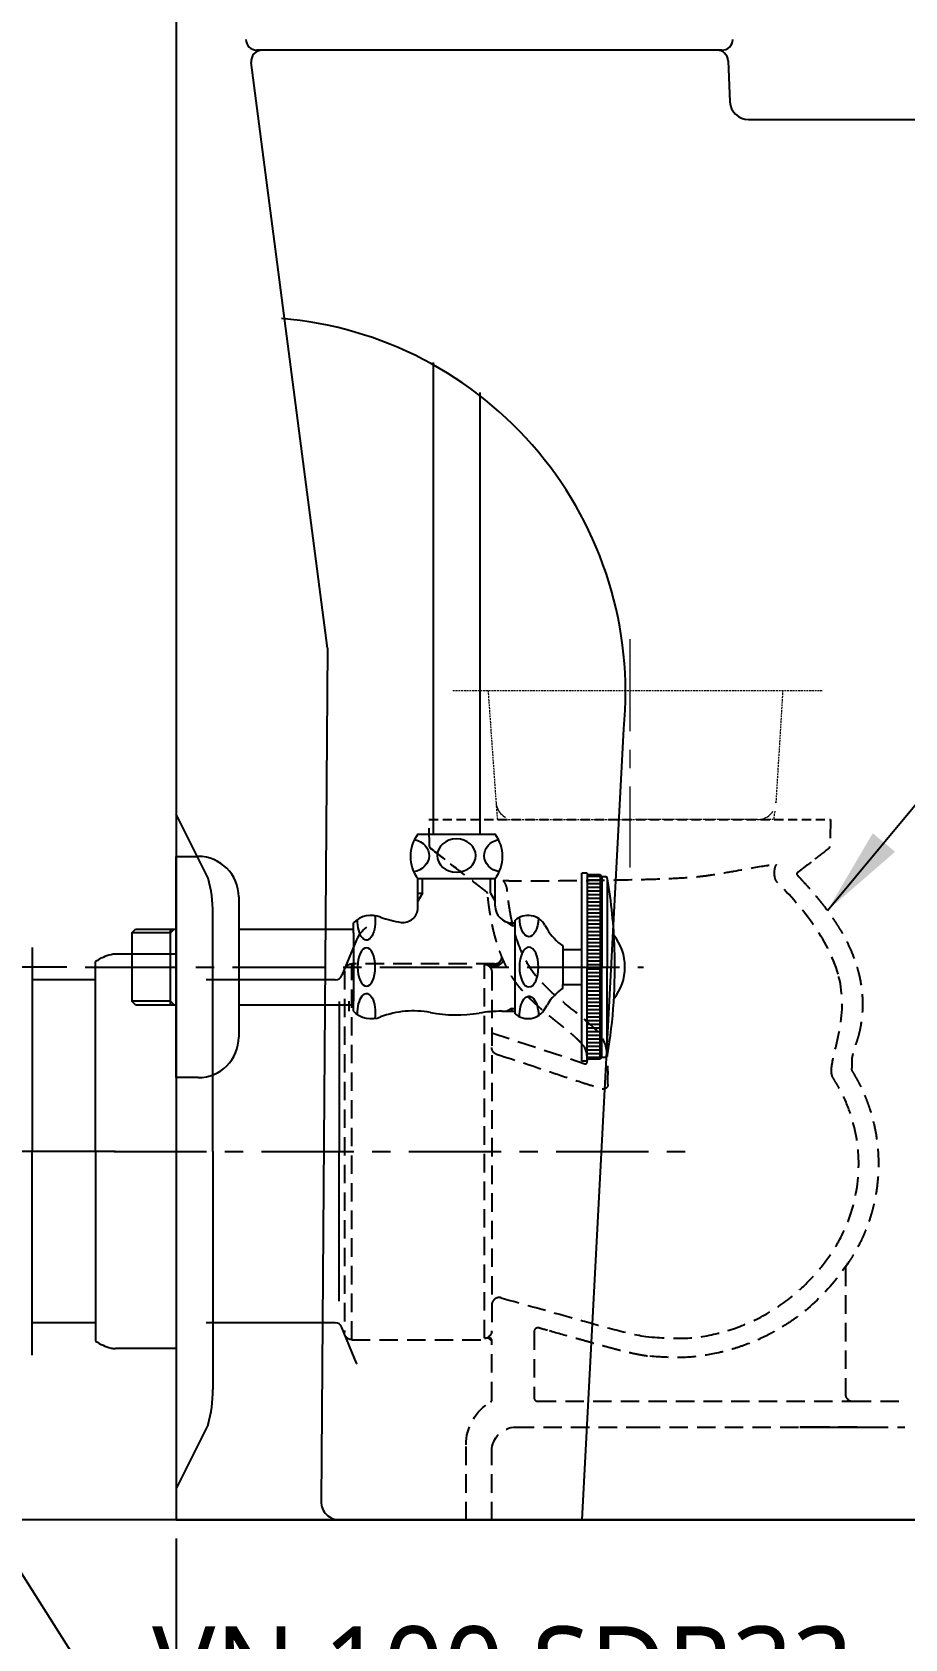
# Model space of a CAD drawing. Extents: x 3056 to 5854, y -58 to 2238.
# Drawn here: x 3340.3 to 3577.2, y 161.8 to 597.6 of the extents above; entities that cross this region are included whole.
import ezdxf

# ---------------------------------------------------------------- set-up
doc = ezdxf.new("R2010")
doc.units = 0
doc.header["$LTSCALE"] = 20
doc.header["$MEASUREMENT"] = 0
for name, pattern in [('CENTER', [2, 1.25, -0.25, 0.25, -0.25]), ('HIDDEN', [0.375, 0.25, -0.125]), ('HIDDEN2', [0.1875, 0.125, -0.0625])]:
    doc.linetypes.add(name, pattern=pattern)
doc.layers.get('0').update_dxf_attribs({"linetype": 'CONTINUOUS'})
doc.layers.get('DEFPOINTS').update_dxf_attribs({"linetype": 'CONTINUOUS'})
for name, color, linetype in [('1', 1, 'CONTINUOUS'), ('2', 2, 'CONTINUOUS'), ('3', 3, 'CONTINUOUS'), ('4', 4, 'CONTINUOUS'), ('6', 6, 'CONTINUOUS'), ('전열', 7, 'CONTINUOUS')]:
    doc.layers.add(name, color=color, linetype=linetype)
doc.styles.add('ROMANS', font='NanumGothic.ttf', dxfattribs={"height": 10.144927})
doc.styles.get("Standard").update_dxf_attribs({"font": 'NanumGothic.ttf'})
doc.dimstyles.get("Standard").update_dxf_attribs({"dimtxt": 2.7, "dimasz": 2, "dimexe": 2, "dimexo": 1, "dimgap": 1.5, "dimtad": 1, "dimlfac": 10, "dimzin": 0, "dimdsep": 46, "dimtxsty": 'Standard', "dimcen": 0, "dimclrt": 2, "dimadec": 0, "dimazin": 0, "dimtfac": 1, "dimtofl": 0, "dimtmove": 0, "dimatfit": 3, "dimfxl": 0, "dimtolj": 1, "dimtzin": 0, "dimarcsym": 0})

# ---------------------------------------------------------------- blocks, each defined once
blk = doc.blocks.new('*D20')
at = {"layer": '1', "color": 3, "lineweight": -2}
for p, q in [((3404.37, 913.76), (3080.08, 913.76)), ((3090.08, 893.76), (3090.08, 580.16)), ((3090.08, 214.02), (3090.08, 527.62)), ((3428.76, 194.02), (3080.08, 194.02))]:
    blk.add_line(p, q, dxfattribs=at)
at = {"layer": '1', "color": 3}
for points in [[(3086.75, 893.76), (3093.42, 893.76), (3090.08, 913.76)], [(3086.75, 214.02), (3093.42, 214.02), (3090.08, 194.02)]]:
    blk.add_solid(points, dxfattribs=at)
at = {"layer": 'DEFPOINTS', "color": 0}
for p in [(3409.37, 913.76), (3090.08, 194.02), (3433.76, 194.02)]:
    blk.add_point(p, dxfattribs=at)
at = {"layer": '1', "color": 2, "insert": (3090.08, 553.89), "char_height": 30, "attachment_point": 5}
blk.add_mtext('\\A1;720', dxfattribs=at)
blk = doc.blocks.new('*D18')
at = {"layer": '1', "color": 3, "lineweight": -2}
for p, q in [((3362.86, 294.02), (3213.14, 294.02)), ((3223.14, 274.02), (3223.14, 270.25)), ((3223.14, 214.02), (3223.14, 217.8)), ((3372.52, 194.02), (3213.14, 194.02))]:
    blk.add_line(p, q, dxfattribs=at)
at = {"layer": '1', "color": 3}
for points in [[(3219.81, 274.02), (3226.47, 274.02), (3223.14, 294.02)], [(3219.81, 214.02), (3226.47, 214.02), (3223.14, 194.02)]]:
    blk.add_solid(points, dxfattribs=at)
at = {"layer": 'DEFPOINTS', "color": 0}
for p in [(3223.14, 294.02), (3367.86, 294.02), (3377.52, 194.02)]:
    blk.add_point(p, dxfattribs=at)
at = {"layer": '1', "color": 2, "insert": (3223.14, 244.02), "char_height": 30, "attachment_point": 5}
blk.add_mtext('\\A1;100', dxfattribs=at)
blk = doc.blocks.new('*D24')
at = {"layer": '1', "color": 3, "lineweight": -2}
for p, q in [((3349.71, 344.02), (3136.4, 344.02)), ((3146.4, 324.02), (3146.4, 302.02)), ((3146.4, 214.02), (3146.4, 249.45)), ((3374.37, 194.02), (3136.4, 194.02))]:
    blk.add_line(p, q, dxfattribs=at)
at = {"layer": '1', "color": 3}
for points in [[(3143.07, 324.02), (3149.73, 324.02), (3146.4, 344.02)], [(3143.07, 214.02), (3149.73, 214.02), (3146.4, 194.02)]]:
    blk.add_solid(points, dxfattribs=at)
at = {"layer": 'DEFPOINTS', "color": 0}
for p in [(3146.4, 344.02), (3354.71, 344.02), (3379.37, 194.02)]:
    blk.add_point(p, dxfattribs=at)
at = {"layer": '1', "color": 2, "insert": (3146.4, 275.74), "char_height": 30, "attachment_point": 5}
blk.add_mtext('\\A1;150', dxfattribs=at)
blk = doc.blocks.new('*D25')
at = {"layer": '1', "color": 3, "lineweight": -2}
for p, q in [((4088.85, 563.97), (4088.85, -58.4)), ((3379.37, 189.02), (3379.37, -58.4)), ((4068.85, -48.4), (3399.37, -48.4))]:
    blk.add_line(p, q, dxfattribs=at)
at = {"layer": '1', "color": 3}
for points in [[(3399.37, -45.07), (3399.37, -51.74), (3379.37, -48.4)], [(4068.85, -45.07), (4068.85, -51.74), (4088.85, -48.4)]]:
    blk.add_solid(points, dxfattribs=at)
at = {"layer": 'DEFPOINTS', "color": 0}
for p in [(4088.85, 568.97), (3379.37, 194.02), (3379.37, -48.4)]:
    blk.add_point(p, dxfattribs=at)
at = {"layer": '1', "color": 2, "insert": (3734.11, -22.18), "char_height": 30, "attachment_point": 5}
blk.add_mtext('\\A1;710', dxfattribs=at)
blk = doc.blocks.new('*D23')
at = {"layer": '1', "color": 3, "lineweight": -2}
for p, q in [((3672.52, 214.02), (3672.52, 8.6)), ((3379.37, 189.02), (3379.37, 8.6)), ((3399.37, 18.6), (3652.52, 18.6))]:
    blk.add_line(p, q, dxfattribs=at)
at = {"layer": '1', "color": 3}
for points in [[(3399.37, 21.94), (3399.37, 15.27), (3379.37, 18.6)], [(3652.52, 21.94), (3652.52, 15.27), (3672.52, 18.6)]]:
    blk.add_solid(points, dxfattribs=at)
at = {"layer": 'DEFPOINTS', "color": 0}
for p in [(3672.52, 219.02), (3379.37, 194.02), (3672.52, 18.6)]:
    blk.add_point(p, dxfattribs=at)
at = {"layer": '1', "color": 2, "insert": (3525.94, 44.93), "char_height": 30, "attachment_point": 5}
blk.add_mtext('\\A1;295', dxfattribs=at)

msp = doc.modelspace()

# ---------------------------------------------------------------- linework, layer by layer
for p, q in [((3420.48524, 430.51042), (3399.7944, 589.37701)), ((3527.49851, 592.7551), (3401.28985, 592.7551)), ((3529.21119, 589.89546), (3529.73401, 578.73316)), ((3534.72853, 573.9671), (4083.85124, 573.9671)), ((3420.48524, 430.51042), (3418.76273, 199.06031)), ((3489.61804, 194.0231), (3500.91239, 408.6158)), ((3932.95011, 194.0231), (3423.76259, 194.0231))]:
    msp.add_line(p, q)
at = {"color": 6}
for p, q in [((3388.05379, 368.12158), (3379.36524, 385.5231)), ((3389.36524, 294.0231), (3389.36524, 358.63044)), ((3357.51828, 294.0231), (3357.51828, 345.5231)), ((3379.36524, 347.5231), (3362.91497, 347.5231)), ((3357.51828, 294.0231), (3357.51828, 242.5231)), ((3389.36524, 294.0231), (3389.36524, 229.41576)), ((3379.36524, 240.5231), (3362.91497, 240.5231)), ((3388.05379, 219.92461), (3379.36524, 202.5231))]:
    msp.add_line(p, q, dxfattribs=at)
at = {"color": 2, "linetype": 'HIDDEN2'}
msp.add_line((3448.01289, 384.0231), (3557.02367, 384.0231), dxfattribs=at)
at = {"color": 2, "linetype": 'HIDDEN'}
for p, q in [((3448.16742, 376.69829), (3448.01289, 384.0231)), ((3557.02367, 384.0231), (3556.86948, 376.71415)), ((3427.07344, 242.92857), (3427.07344, 344.88445)), ((3465.82344, 344.88445), (3427.07344, 344.88445)), ((3463.07344, 243.3209), (3463.07344, 344.70363)), ((3463.07344, 344.70363), (3465.82344, 344.70363)), ((3465.82344, 344.70363), (3465.82344, 344.20561)), ((3467.82344, 346.71513), (3467.82344, 346.79649)), ((3467.82344, 346.71513), (3467.85691, 346.71513)), ((3425.07344, 342.88354), (3425.07344, 244.92947)), ((3465.82344, 344.20561), (3464.34102, 344.20561)), ((3465.07344, 342.65074), (3465.07344, 245.34697)), ((3465.07344, 326.21262), (3490.33798, 317.79166)), ((3561.07344, 262.47553), (3561.07344, 228.20651)), ((3476.57344, 245.13838), (3476.57344, 227.20651)), ((3427.07344, 242.92857), (3464.57344, 242.92857)), ((3464.57994, 243.3209), (3463.07344, 243.3209)), ((3464.57344, 242.92857), (3464.57344, 243.30808)), ((3465.07344, 226.49871), (3465.07344, 242.81201)), ((3477.57344, 226.20651), (3507.32344, 226.20651)), ((3477.57344, 226.20651), (3563.07344, 226.20651)), ((3563.07344, 226.20651), (3577.21843, 226.20651)), ((3471.57344, 219.20651), (3505.82418, 219.20651)), ((3505.82418, 219.20651), (3567.71843, 219.20651)), ((3548.71843, 219.20651), (3568.71843, 219.20651)), ((3553.21843, 219.20651), (3548.71843, 219.20651)), ((3553.21843, 219.20651), (3548.71843, 219.20651)), ((3553.21843, 219.20651), (3564.21843, 219.20651)), ((3564.21843, 219.20651), (3553.21843, 219.20651)), ((3564.21843, 219.20651), (3553.21843, 219.20651)), ((3553.21843, 219.20651), (3564.21843, 219.20651)), ((3564.21843, 219.20651), (3568.71843, 219.20651)), ((3564.21843, 219.20651), (3568.71843, 219.20651)), ((3567.71843, 219.20651), (3577.21843, 219.20651)), ((3458.07344, 193.90651), (3458.07344, 214.37435)), ((3465.07344, 193.90651), (3465.07344, 212.70651))]:
    msp.add_line(p, q, dxfattribs=at)
at = {"color": 5}
for p, q in [((3428.33204, 351.44496), (3424.40713, 341.77118)), ((3357.51828, 340.5231), (3340.28421, 340.5231)), ((3422.55386, 340.5231), (3387.51828, 340.5231)), ((3423.67103, 334.71503), (3423.67103, 294.0231)), ((3423.67103, 253.33116), (3423.67103, 294.0231)), ((3357.51828, 247.5231), (3340.28421, 247.5231)), ((3387.55386, 247.5231), (3387.51828, 247.5231)), ((3387.72834, 247.5231), (3387.51828, 247.5231)), ((3422.55386, 247.5231), (3387.51828, 247.5231)), ((3428.33204, 236.60124), (3424.40713, 246.27502))]:
    msp.add_line(p, q, dxfattribs=at)
at = {"color": 2}
msp.add_line((3519.36524, 194.0231), (3629.04972, 194.0231), dxfattribs=at)
for centre, radius, start, end in [((3401.28985, 595.7551), 3, 181.4581232, 270), ((3527.49851, 595.7551), 3, 270, 357.3974378), ((3402.77048, 589.7551), 3, 90, 187.240166), ((3526.21447, 589.7551), 3, 2.6816832, 90), ((3534.72853, 578.9671), 5, 182.6816832, 270), ((3399.5246, 418.45123), 101.86374, 354.4591889, 85.256129), ((3423.76259, 199.0231), 5, 179.5735978, 270)]:
    msp.add_arc(centre, radius, start, end)
at = {"color": 6}
for centre, radius, start, end in [((3354.36524, 358.63044), 35, 0, 15.7342266), ((3364.90845, 334.47065), 13.29554, 103.9047062, 123.7684905), ((3362.91497, 342.5231), 5, 90, 103.9047062), ((3364.90845, 253.57555), 13.29554, 236.2315095, 256.0952938), ((3362.91497, 245.5231), 5, 256.0952938, 270), ((3354.36524, 229.41576), 35, 344.2657734, 0)]:
    msp.add_arc(centre, radius, start, end, dxfattribs=at)
at = {"color": 2, "linetype": 'HIDDEN'}
for centre, radius, start, end in [((3548.38305, 369.28411), 0.5, 127.4712547, 223.2608431), ((3463.41879, 363.945), 0.5, 5.5038524, 52.3245949), ((3490.49631, 318.26593), 0.5, 251.5387523, 0.4512919), ((3563.29388, 319.14425), 0.5, 167.2289356, 180.4438894), ((3563.25985, 316.14362), 0.5, 178.4553086, 211.7740005), ((3561.57344, 262.47553), 0.5, 144.9488932, 180), ((3477.57344, 245.13838), 1, 74.2908007, 180), ((3477.57344, 227.20651), 1, 180, 270), ((3563.07344, 228.20651), 2, 180, 270), ((3464.57344, 226.49871), 0.5, 300, 0)]:
    msp.add_arc(centre, radius, start, end, dxfattribs=at)
at = {"color": 5}
for centre, radius, start, end in [((3437.30128, 347.0231), 10, 128.9253724, 153.756569), ((3422.55386, 342.5231), 2, 270, 337.9162811), ((3422.55386, 245.5231), 2, 22.0837189, 90), ((3437.30128, 241.0231), 10, 206.243431, 207.6566125)]:
    msp.add_arc(centre, radius, start, end, dxfattribs=at)
at = {"color": 2, "linetype": 'HIDDEN', "extrusion": (0, 0, -1)}
for centre, radius, end in [((-3471.57344, 214.37435), 13.5, 60), ((-3471.57344, 212.70651), 6.5, 90)]:
    msp.add_arc(centre, radius, 0, end, dxfattribs=at)
at = {"color": 2, "linetype": 'HIDDEN'}
for centre, major_axis, ratio, start_param, end_param in [((3427.07344, 266.75642), (2, 0), 0.999741642, 3.134878903, 3.153966335), ((3464.57344, 242.81201), (0.5, 0), 0.992126134, 0, 1.570796327), ((3464.57994, 242.82496), (0.35355, -0.35355), 0.983944223, 0.793490844, 2.34810181)]:
    msp.add_ellipse(centre, major_axis=major_axis, ratio=ratio, start_param=start_param, end_param=end_param, dxfattribs=at)
for points, knots in [([(3448.16742, 376.69829), (3448.16822, 376.64212), (3448.17878, 376.58535), (3448.21752, 376.48025), (3448.24618, 376.43045), (3448.30445, 376.36003), (3448.33019, 376.33496), (3448.35815, 376.31304)], [0, 0, 0, 0, 0.380921005, 0.380921005, 0.760556718, 0.760556718, 1, 1, 1, 1]), ([(3448.35815, 376.31304), (3450.66102, 374.50726), (3452.96645, 372.70323), (3455.40694, 370.79934), (3455.5386, 370.69665), (3455.67028, 370.59396)], [0.0055736643, 0.0055736643, 0.0055736643, 0.0055736643, 0.946357021, 0.946357021, 1, 1, 1, 1]), ([(3463.72439, 364.34074), (3462.63073, 365.18535), (3461.53856, 366.031), (3458.72094, 368.21709), (3456.99707, 369.55885), (3452.96645, 372.70323), (3450.66102, 374.50726), (3448.35815, 376.31304)], [0, 0, 0, 0, 0.212526261, 0.212526261, 0.548914068, 0.548914068, 1, 1, 1, 1]), ([(3556.67739, 376.32786), (3555.27258, 375.2341), (3553.86559, 374.14184), (3551.00018, 371.92572), (3549.54147, 370.80187), (3548.07887, 369.68094)], [0, 0, 0, 0, 0.491961773, 0.491961773, 1, 1, 1, 1]), ([(3556.67739, 376.32786), (3556.72189, 376.3625), (3556.76095, 376.4054), (3556.82169, 376.50063), (3556.84419, 376.55433), (3556.86472, 376.64373), (3556.86897, 376.679), (3556.86948, 376.71415)], [0, 0, 0, 0, 0.381879157, 0.381879157, 0.764662434, 0.764662434, 1, 1, 1, 1]), ([(3468.16685, 367.49124), (3468.27743, 367.4861), (3468.41241, 367.4813), (3469.06052, 367.46101), (3469.77283, 367.44871), (3472.5687, 367.42177), (3475.31137, 367.41431), (3482.1725, 367.43994), (3486.29379, 367.47309), (3495.23113, 367.57837), (3500.02297, 367.65067), (3507.12722, 367.82395), (3509.48475, 367.89252), (3514.10039, 368.07168), (3516.35512, 368.1782), (3519.63519, 368.42255), (3520.71104, 368.51649), (3522.83397, 368.75489), (3523.88273, 368.90407), (3526.95835, 369.3675), (3528.91285, 369.69543), (3534.38134, 370.68671), (3537.43295, 371.22633), (3540.60954, 371.71), (3541.43371, 371.81789), (3542.16598, 371.89101), (3542.31792, 371.90341), (3542.44005, 371.91019)], [0, 0, 0, 0, 0.022456607, 0.022456607, 0.090677631, 0.090677631, 0.227119678, 0.227119678, 0.363561726, 0.363561726, 0.500003774, 0.500003774, 0.568224797, 0.568224797, 0.636445821, 0.636445821, 0.670556333, 0.670556333, 0.704666845, 0.704666845, 0.772887869, 0.772887869, 0.909329916, 0.909329916, 0.97755094, 0.97755094, 1, 1, 1, 1]), ([(3542.48967, 367.1139), (3542.19643, 367.42634), (3542.05684, 367.84178), (3541.86589, 368.66403), (3541.82518, 369.08671), (3541.81898, 369.92304), (3541.85326, 370.34503), (3542.02789, 371.17233), (3542.15278, 371.59166), (3542.44005, 371.91019)], [0, 0, 0, 0, 0.25, 0.25, 0.5, 0.5, 0.75, 0.75, 1, 1, 1, 1]), ([(3469.20686, 365.31292), (3469.17813, 365.58392), (3469.07897, 365.84457), (3468.88125, 366.34602), (3468.76887, 366.58886), (3468.50877, 367.06173), (3468.36296, 367.30106), (3468.16685, 367.49124)], [0, 0, 0, 0, 0.335593628, 0.335593628, 0.662972101, 0.662972101, 1, 1, 1, 1]), ([(3559.09971, 342.07132), (3557.70288, 346.97365), (3555.27826, 351.41868), (3549.42865, 359.70633), (3546.03557, 363.48521), (3542.48965, 367.11388)], [0, 0, 0, 0, 0.5, 0.5, 1, 1, 1, 1]), ([(3548.01893, 368.94145), (3548.07495, 368.88192), (3548.13102, 368.82227), (3548.474, 368.45686), (3548.7624, 368.14751), (3549.33949, 367.5232), (3549.62826, 367.20819), (3550.49455, 366.25408), (3551.07068, 365.60737), (3551.92999, 364.62054), (3552.21563, 364.28878), (3552.6426, 363.78675), (3552.7847, 363.61867), (3553.0693, 363.2798), (3553.21168, 363.10917), (3553.63889, 362.59353), (3553.92394, 362.2446), (3554.49258, 361.53705), (3554.776, 361.17866), (3555.62237, 360.08889), (3556.18128, 359.34307), (3557.00569, 358.1943), (3557.27812, 357.8064), (3557.81661, 357.02174), (3558.08267, 356.625), (3558.60857, 355.82114), (3558.86894, 355.41318), (3559.38334, 354.58472), (3559.63726, 354.16445), (3560.39004, 352.87951), (3560.87914, 351.9917), (3561.81552, 350.15244), (3562.26315, 349.20043), (3563.1008, 347.22876), (3563.4907, 346.20928), (3563.93022, 344.89357), (3564.01573, 344.62836), (3564.18167, 344.09381), (3564.26209, 343.82448), (3564.49495, 343.01158), (3564.63915, 342.4627), (3565.0357, 340.7956), (3565.25218, 339.65694), (3565.49206, 337.9087), (3565.55787, 337.31914), (3565.62078, 336.57342), (3565.63239, 336.42385), (3565.65362, 336.12386), (3565.66324, 335.97339), (3565.689, 335.5222), (3565.70206, 335.22125), (3565.72891, 334.31818), (3565.73037, 333.71571), (3565.70055, 332.51237), (3565.66929, 331.91162), (3565.52644, 330.11134), (3565.3657, 328.9137), (3565.13804, 327.72364)], [0, 0, 0, 0, 0.006478628, 0.006478628, 0.039596007, 0.039596007, 0.072713386, 0.072713386, 0.138948144, 0.138948144, 0.172065523, 0.172065523, 0.188624213, 0.188624213, 0.205182902, 0.205182902, 0.238300282, 0.238300282, 0.271417661, 0.271417661, 0.337652419, 0.337652419, 0.370769798, 0.370769798, 0.403887177, 0.403887177, 0.437004556, 0.437004556, 0.470121935, 0.470121935, 0.536356693, 0.536356693, 0.602591451, 0.602591451, 0.668826209, 0.668826209, 0.685384899, 0.685384899, 0.701943588, 0.701943588, 0.735060967, 0.735060967, 0.801295726, 0.801295726, 0.834413105, 0.834413105, 0.842692449, 0.842692449, 0.850971794, 0.850971794, 0.867530484, 0.867530484, 0.900647863, 0.900647863, 0.933765242, 0.933765242, 1, 1, 1, 1]), ([(3490.05888, 322.55541), (3489.87697, 322.77537), (3489.68577, 322.9959), (3489.43545, 323.27173), (3489.38482, 323.3269), (3489.28245, 323.43725), (3489.23093, 323.49218), (3489.07282, 323.65898), (3488.96236, 323.77315), (3488.78914, 323.94884), (3488.7299, 324.0084), (3488.61036, 324.12756), (3488.55007, 324.18714), (3488.36773, 324.36587), (3488.24421, 324.48496), (3487.8674, 324.84247), (3487.60375, 325.08502), (3487.05247, 325.57887), (3486.76513, 325.82992), (3486.16805, 326.34102), (3485.86001, 326.59964), (3485.4641, 326.92693), (3485.38438, 326.99258), (3485.22462, 327.12368), (3484.98421, 327.32024), (3484.74151, 327.51658), (3484.49732, 327.7128), (3484.41569, 327.77818), (3484.24976, 327.91067), (3483.99768, 328.11137), (3483.73626, 328.31813), (3483.3797, 328.59961), (3483.19724, 328.74338), (3482.82406, 329.03771), (3482.63322, 329.18838), (3482.24455, 329.49641), (3482.04838, 329.65246), (3481.65262, 329.96893), (3481.45285, 330.12951), (3481.05109, 330.45459), (3480.84924, 330.61897), (3480.44379, 330.95168), (3480.24, 331.12017), (3479.83265, 331.45982), (3479.6289, 331.6311), (3479.22139, 331.97672), (3479.01755, 332.15111), (3478.71127, 332.41565), (3478.60911, 332.5043), (3478.4047, 332.68255), (3478.30254, 332.77208), (3477.99524, 333.04276), (3477.78903, 333.22625), (3477.37432, 333.59969), (3477.16573, 333.78974), (3476.74768, 334.17579), (3476.5381, 334.37187), (3476.11823, 334.77049), (3475.90895, 334.97208), (3475.59655, 335.27754), (3475.49265, 335.3799), (3475.28533, 335.58569), (3475.18114, 335.6899), (3474.97114, 335.9017), (3474.86545, 336.00919), (3474.65281, 336.22746), (3474.54603, 336.33808), (3474.22301, 336.67614), (3473.99845, 336.91568), (3473.65033, 337.29844), (3473.53228, 337.4301), (3473.2938, 337.70064), (3473.05289, 337.97843), (3472.80805, 338.27145), (3472.62333, 338.49719), (3472.56153, 338.5735), (3472.43914, 338.72625), (3472.25679, 338.95623), (3472.07816, 339.18878), (3471.84331, 339.50108), (3471.72743, 339.6585), (3471.38593, 340.13245), (3471.1662, 340.45089), (3470.7421, 341.09189), (3470.53727, 341.41513), (3470.24057, 341.90374), (3470.1432, 342.06765), (3469.95412, 342.3928), (3469.86217, 342.55438), (3469.59366, 343.03582), (3469.42448, 343.35225), (3469.18337, 343.81979), (3469.10511, 343.97444), (3468.95259, 344.28117), (3468.87838, 344.43312), (3468.66091, 344.88586), (3468.5222, 345.1848), (3468.35587, 345.55441), (3468.32295, 345.62813), (3468.25782, 345.77515), (3468.22562, 345.84839), (3468.12957, 346.06852), (3468.06641, 346.21551), (3467.87958, 346.65718), (3467.75845, 346.95273), (3467.52359, 347.54418), (3467.4098, 347.84023), (3467.18942, 348.43232), (3467.08289, 348.72824), (3466.87683, 349.31959), (3466.77749, 349.61453), (3466.58616, 350.20129), (3466.49412, 350.49321), (3466.31656, 351.07472), (3466.23102, 351.36438), (3465.81846, 352.80665), (3465.53645, 353.94171), (3465.22828, 355.33764), (3465.16889, 355.61559), (3465.05387, 356.17143), (3464.99831, 356.44902), (3464.83729, 357.28072), (3464.73751, 357.83367), (3464.59841, 358.66006), (3464.55383, 358.93482), (3464.4678, 359.48512), (3464.40568, 359.8982), (3464.34716, 360.31179), (3464.30895, 360.58762), (3464.29024, 360.72567), (3464.23559, 361.13754), (3464.18375, 361.54598), (3464.13561, 361.9492), (3464.10428, 362.21684), (3464.08901, 362.34993), (3464.04414, 362.7486), (3463.98964, 363.25285), (3463.93938, 363.75528), (3463.91649, 363.99296)], [0, 0, 0, 0, 0.031796137, 0.031796137, 0.039745171, 0.039745171, 0.047694206, 0.047694206, 0.063592274, 0.063592274, 0.071541308, 0.071541308, 0.079490343, 0.079490343, 0.095388411, 0.095388411, 0.127184548, 0.127184548, 0.158980685, 0.158980685, 0.190776822, 0.190776822, 0.198725857, 0.198725857, 0.206674891, 0.222572959, 0.222572959, 0.230521994, 0.230521994, 0.238471028, 0.254369097, 0.254369097, 0.270267165, 0.270267165, 0.286165234, 0.286165234, 0.302063302, 0.302063302, 0.317961371, 0.317961371, 0.333859439, 0.333859439, 0.349757508, 0.349757508, 0.365655576, 0.365655576, 0.381553645, 0.381553645, 0.389502679, 0.389502679, 0.397451713, 0.397451713, 0.413349782, 0.413349782, 0.42924785, 0.42924785, 0.445145919, 0.445145919, 0.461043987, 0.461043987, 0.468993022, 0.468993022, 0.476942056, 0.476942056, 0.48489109, 0.48489109, 0.492840125, 0.492840125, 0.508738193, 0.508738193, 0.516687227, 0.516687227, 0.524636262, 0.532585296, 0.532585296, 0.536559813, 0.536559813, 0.54053433, 0.548483364, 0.548483364, 0.556432399, 0.556432399, 0.572330467, 0.572330467, 0.588228536, 0.588228536, 0.59617757, 0.59617757, 0.604126604, 0.604126604, 0.620024673, 0.620024673, 0.627973707, 0.627973707, 0.635922741, 0.635922741, 0.65182081, 0.65182081, 0.655795327, 0.655795327, 0.659769844, 0.659769844, 0.667718878, 0.667718878, 0.683616947, 0.683616947, 0.699515015, 0.699515015, 0.715413084, 0.715413084, 0.731311153, 0.731311153, 0.747209221, 0.747209221, 0.76310729, 0.76310729, 0.826699564, 0.826699564, 0.842597632, 0.842597632, 0.858495701, 0.858495701, 0.890291838, 0.890291838, 0.906189906, 0.906189906, 0.922087975, 0.930037009, 0.930037009, 0.937986043, 0.937986043, 0.953884112, 0.961833146, 0.961833146, 0.969782181, 0.969782181, 0.985680249, 1, 1, 1, 1]), ([(3470.40986, 357.12203), (3470.1745, 358.25448), (3469.96923, 359.39354), (3469.6675, 361.34626), (3469.55713, 362.15827), (3469.36545, 363.75064), (3469.27706, 364.53045), (3469.20575, 365.31182)], [0, 0, 0, 0, 0.419048147, 0.419048147, 0.71580266, 0.71580266, 1, 1, 1, 1]), ([(3493.81718, 326.50888), (3492.70064, 327.73568), (3491.43143, 328.79061), (3488.9138, 330.92386), (3487.62417, 331.95567), (3483.75602, 335.05029), (3481.21758, 337.18635), (3477.79075, 340.71114), (3476.71693, 341.94459), (3474.85878, 344.65898), (3474.0604, 346.14463), (3472.02046, 350.68538), (3471.09003, 353.86058), (3470.40985, 357.12203)], [0, 0, 0, 0, 0.125, 0.125, 0.25, 0.25, 0.5, 0.5, 0.625, 0.625, 0.75, 0.75, 1, 1, 1, 1]), ([(3425.07344, 342.88354), (3425.07344, 343.08608), (3425.10489, 343.29091), (3425.23287, 343.69784), (3425.33792, 343.90291), (3425.60627, 344.26169), (3425.77325, 344.42036), (3426.14514, 344.66995), (3426.35515, 344.76434), (3426.73503, 344.86279), (3426.9049, 344.88445), (3427.07344, 344.88445)], [0, 0, 0, 0, 0.194192885, 0.194192885, 0.409040854, 0.409040854, 0.623829384, 0.623829384, 0.838525431, 0.838525431, 1, 1, 1, 1]), ([(3464.34102, 344.20561), (3464.23286, 344.29468), (3464.11557, 344.37404), (3463.81257, 344.54112), (3463.61873, 344.61354), (3463.31162, 344.68205), (3463.19635, 344.69764), (3463.07877, 344.70338), (3463.0761, 344.70351), (3463.07344, 344.70363)], [0, 0, 0, 0, 0.286477245, 0.286477245, 0.73204426, 0.73204426, 0.993903995, 0.993903995, 1, 1, 1, 1]), ([(3465.82344, 344.88445), (3466.04721, 344.88445), (3466.27408, 344.92309), (3466.6964, 345.07124), (3466.89768, 345.18279), (3467.2472, 345.46238), (3467.40026, 345.63428), (3467.63766, 346.01389), (3467.72526, 346.22684), (3467.80076, 346.56191), (3467.81661, 346.68138), (3467.82166, 346.80083)], [0, 0, 0, 0, 0.220770354, 0.220770354, 0.441537957, 0.441537957, 0.662349198, 0.662349198, 0.883251564, 0.883251564, 1, 1, 1, 1]), ([(3465.82344, 344.70363), (3465.96822, 344.70363), (3466.11386, 344.71963), (3466.47408, 344.79976), (3466.68755, 344.8872), (3467.06882, 345.12515), (3467.24177, 345.27923), (3467.52321, 345.63144), (3467.63549, 345.83454), (3467.78458, 346.26058), (3467.82344, 346.4894), (3467.82344, 346.71513)], [0, 0, 0, 0, 0.137446893, 0.137446893, 0.352152684, 0.352152684, 0.567775886, 0.567775886, 0.783860852, 0.783860852, 1, 1, 1, 1]), ([(3468.1945, 345.9197), (3468.19032, 345.90716), (3468.18605, 345.89464), (3468.08848, 345.61637), (3467.9481, 345.36298), (3467.59628, 344.92357), (3467.38008, 344.73138), (3466.9035, 344.43456), (3466.63668, 344.32552), (3466.18644, 344.22558), (3466.00441, 344.20561), (3465.82344, 344.20561)], [0, 0, 0, 0, 0.012602801, 0.012602801, 0.284574689, 0.284574689, 0.556140155, 0.556140155, 0.82672427, 0.82672427, 1, 1, 1, 1]), ([(3464.34102, 344.20561), (3464.50611, 344.06968), (3464.65091, 343.90492), (3464.88408, 343.5337), (3464.9724, 343.32042), (3465.05625, 342.95415), (3465.07344, 342.80197), (3465.07344, 342.65074)], [0, 0, 0, 0, 0.363408626, 0.363408626, 0.74498203, 0.74498203, 1, 1, 1, 1]), ([(3557.5169, 314.34078), (3557.1452, 315.48135), (3557.30034, 316.69103), (3557.67959, 319.00926), (3557.95572, 320.15213), (3558.78252, 323.58103), (3559.33945, 325.86588), (3560.44299, 332.82797), (3560.39388, 337.52152), (3559.09991, 342.07138)], [0, 0, 0, 0, 0.125, 0.125, 0.25, 0.25, 0.5, 0.5, 1, 1, 1, 1]), ([(3565.13804, 327.72364), (3565.03331, 327.18043), (3564.91622, 326.64061), (3564.64317, 325.53661), (3564.47746, 324.93714), (3564.28498, 324.32593), (3564.26215, 324.25395), (3564.2506, 324.21779), (3564.21617, 324.11076), (3564.1934, 324.04096), (3564.1258, 323.8362), (3564.08168, 323.70587), (3563.95325, 323.33305), (3563.87293, 323.10874), (3563.72726, 322.70702), (3563.6619, 322.5296), (3563.54873, 322.22066), (3563.50091, 322.08915), (3563.45262, 321.9533), (3563.44353, 321.92756), (3563.42648, 321.87893), (3563.41863, 321.85634), (3563.39545, 321.78914), (3563.38082, 321.74594), (3563.33936, 321.62119), (3563.31496, 321.54452), (3563.25097, 321.33455), (3563.22072, 321.22137), (3563.19528, 321.11476), (3563.1908, 321.09518), (3563.1859, 321.07287), (3563.18502, 321.06886), (3563.18286, 321.0588), (3563.18159, 321.05285), (3563.17724, 321.03221), (3563.17362, 321.01475), (3563.15205, 320.90884), (3563.1242, 320.76463), (3563.06455, 320.45968), (3563.0416, 320.34327), (3563.00821, 320.17948), (3563.00129, 320.1458), (3562.99055, 320.09393), (3562.98687, 320.07628), (3562.97953, 320.04115), (3562.97588, 320.02377), (3562.95775, 319.93782), (3562.94364, 319.87205), (3562.88181, 319.58741), (3562.83979, 319.40278), (3562.80625, 319.25478)], [0, 0, 0, 0, 0.125917427, 0.125917427, 0.251834854, 0.259704693, 0.259704693, 0.267574532, 0.267574532, 0.283314211, 0.283314211, 0.314793567, 0.314793567, 0.377752281, 0.377752281, 0.440710994, 0.440710994, 0.503669708, 0.503669708, 0.519409386, 0.519409386, 0.535149064, 0.535149064, 0.566628421, 0.566628421, 0.629587135, 0.629587135, 0.755504562, 0.755504562, 0.786983918, 0.786983918, 0.794853758, 0.794853758, 0.802723597, 0.802723597, 0.818463275, 0.818463275, 0.881421989, 0.881421989, 0.912901345, 0.912901345, 0.920771184, 0.920771184, 0.924706104, 0.924706104, 0.928641024, 0.928641024, 0.944380702, 0.944380702, 1, 1, 1, 1]), ([(3496.60185, 312.24761), (3496.61609, 314.73749), (3496.67844, 317.22835), (3496.38902, 320.95676), (3496.21527, 322.19248), (3495.34075, 324.53547), (3494.63485, 325.56578), (3493.81805, 326.50966)], [0, 0, 0, 0, 0.5, 0.5, 0.75, 0.75, 1, 1, 1, 1]), ([(3466.515, 320.2593), (3466.30043, 320.32207), (3466.09421, 320.42376), (3465.73032, 320.68482), (3465.56753, 320.84826), (3465.31072, 321.21544), (3465.21272, 321.42348), (3465.10033, 321.81776), (3465.07344, 322.00562), (3465.07344, 322.19181)], [0, 0, 0, 0, 0.260870665, 0.260870665, 0.522570986, 0.522570986, 0.783569594, 0.783569594, 1, 1, 1, 1]), ([(3466.51742, 320.26759), (3471.70568, 318.75753), (3476.80736, 316.95044), (3484.5003, 314.3785), (3487.06757, 313.53155), (3490.92731, 312.28795), (3492.21639, 311.88116), (3493.82504, 311.36424), (3494.14654, 311.26014), (3494.78996, 311.05323), (3495.1182, 310.87462), (3495.77115, 311.03049), (3496.08045, 311.18057), (3496.47655, 311.49598), (3496.5966, 311.62115), (3496.73787, 311.92793), (3496.69917, 312.11046), (3496.60084, 312.24737)], [0, 0, 0, 0, 0.5, 0.5, 0.75, 0.75, 0.875, 0.875, 0.90625, 0.90625, 0.9375, 0.9375, 0.96875, 0.96875, 0.984375, 0.984375, 1, 1, 1, 1]), ([(3562.79389, 319.14038), (3562.79726, 318.7048), (3562.79505, 318.30238), (3562.7914, 317.88502), (3562.79095, 317.83687), (3562.79, 317.73961), (3562.78848, 317.59277), (3562.78663, 317.44306), (3562.7824, 317.13982), (3562.77884, 316.93255), (3562.77303, 316.66706), (3562.77179, 316.61329), (3562.76928, 316.5094), (3562.768, 316.45882), (3562.76445, 316.32103), (3562.76218, 316.23687), (3562.76003, 316.15709)], [0, 0, 0, 0, 0.393732277, 0.393732277, 0.445115597, 0.445115597, 0.496498917, 0.599265557, 0.599265557, 0.804798838, 0.804798838, 0.856182158, 0.856182158, 0.907565479, 0.907565479, 1, 1, 1, 1]), ([(3548.89301, 256.61283), (3550.78738, 258.41015), (3552.55363, 260.3068), (3554.19142, 262.30306), (3555.66364, 264.09751), (3557.03205, 265.97245), (3559.49288, 269.93632), (3560.58149, 272.03905), (3563.2387, 278.48875), (3564.2929, 283.10972), (3564.8877, 292.40107), (3564.42775, 297.11505), (3562.62032, 303.86385), (3561.8428, 306.0495), (3560.40548, 309.22895), (3559.88153, 310.27239), (3559.02074, 311.81019), (3558.72754, 312.32143), (3558.10631, 313.32164), (3557.77869, 313.81167), (3557.51725, 314.3409)], [-0.139057721, -0.139057721, -0.139057721, -0.139057721, 0, 0, 0, 0.125, 0.125, 0.25, 0.25, 0.5, 0.5, 0.75, 0.75, 0.875, 0.875, 0.9375, 0.9375, 0.96875, 0.96875, 1, 1, 1, 1]), ([(3562.83478, 315.88033), (3562.95263, 315.69006), (3563.06994, 315.49803), (3563.48716, 314.80494), (3563.8576, 314.16592), (3564.21879, 313.50719), (3564.36246, 313.2421), (3564.43399, 313.10858), (3564.64648, 312.70716), (3564.78536, 312.43841), (3565.4659, 311.08933), (3565.96601, 309.99289), (3566.65093, 308.32748), (3566.86836, 307.76887), (3567.28167, 306.64549), (3567.47752, 306.08088), (3568.40471, 303.239), (3568.97848, 300.90879), (3569.57614, 297.35687), (3569.73149, 296.16346), (3569.89696, 294.36286), (3569.94086, 293.76092), (3570.00583, 292.55417), (3570.02688, 291.9491), (3570.07439, 288.9242), (3569.92848, 286.50251), (3569.43793, 282.89842), (3569.2291, 281.70179), (3568.84811, 279.91787), (3568.70983, 279.32507), (3568.41068, 278.14381), (3568.24995, 277.55573), (3567.73263, 275.79516), (3567.34086, 274.62681), (3566.6794, 272.88813), (3566.33021, 272.02227), (3565.95268, 271.16282), (3565.75913, 270.73427), (3565.69377, 270.59152), (3565.56178, 270.30714), (3565.49513, 270.16546), (3564.88968, 268.89512), (3564.31112, 267.79934), (3563.39325, 266.20467), (3563.07894, 265.68126), (3562.4352, 264.65047), (3562.10557, 264.1428), (3561.56996, 263.34704), (3561.36805, 263.05337), (3561.16412, 262.76268)], [0, 0, 0, 0, 0.012530076, 0.012530076, 0.044806033, 0.052875022, 0.052875022, 0.060944012, 0.060944012, 0.07708199, 0.07708199, 0.141633904, 0.141633904, 0.173909861, 0.173909861, 0.206185818, 0.206185818, 0.335289645, 0.335289645, 0.399841559, 0.399841559, 0.432117516, 0.432117516, 0.464393473, 0.464393473, 0.5934973, 0.5934973, 0.658049214, 0.658049214, 0.690325171, 0.690325171, 0.722601128, 0.722601128, 0.787153041, 0.787153041, 0.819428998, 0.835566977, 0.835566977, 0.843635966, 0.843635966, 0.851704955, 0.851704955, 0.916256869, 0.916256869, 0.948532826, 0.948532826, 0.980808783, 0.980808783, 1, 1, 1, 1]), ([(3561.09665, 262.6261), (3563.4246, 266.18172), (3561.36297, 262.95684), (3559.07344, 260.00486), (3556.25379, 256.36938), (3553.08848, 253.14778), (3549.57344, 250.34495), (3548.66929, 249.624), (3547.74201, 248.93076), (3545.78503, 247.55998), (3544.75253, 246.88616), (3543.16986, 245.92587), (3542.63665, 245.61419), (3541.55935, 245.00799), (3541.01515, 244.71342), (3538.26923, 243.28504), (3535.99602, 242.28591), (3532.49544, 241.01265), (3531.31344, 240.62583), (3528.92302, 239.92949), (3527.71444, 239.61994), (3524.05602, 238.81109), (3521.58166, 238.43307), (3516.67883, 238.01193), (3514.25144, 237.95825), (3507.32344, 238.46157)], [-0.609623472, -0.609623472, -0.609623472, -0.609623472, -0.336438012, -0.336438012, -0.336438012, 0, 0, 0, 0.08653924, 0.08653924, 0.178487507, 0.178487507, 0.224461641, 0.224461641, 0.270435774, 0.270435774, 0.454332308, 0.454332308, 0.546280575, 0.546280575, 0.638228841, 0.638228841, 0.822125375, 0.822125375, 1, 1, 1, 1]), ([(3467.60746, 254.28145), (3467.39324, 254.34115), (3467.16578, 254.36444), (3466.72191, 254.33578), (3466.49945, 254.28258), (3466.09041, 254.10858), (3465.89797, 253.98567), (3465.56838, 253.68611), (3465.42652, 253.50575), (3465.21137, 253.11151), (3465.13646, 252.89166), (3465.08241, 252.56142), (3465.07344, 252.45229), (3465.07344, 252.34351)], [0, 0, 0, 0, 0.181718568, 0.181718568, 0.363511791, 0.363511791, 0.545023401, 0.545023401, 0.727438993, 0.727438993, 0.912045732, 0.912045732, 1, 1, 1, 1]), ([(3467.60746, 254.28145), (3474.14735, 252.45889), (3480.68294, 250.62057), (3490.48232, 247.84915), (3493.74903, 246.91893), (3500.29948, 245.16891), (3503.58001, 244.3275), (3506.90548, 243.7708)], [0, 0, 0, 0, 0.5, 0.5, 0.75, 0.75, 1, 1, 1, 1]), ([(3506.90548, 243.7708), (3515.61683, 243.06469), (3518.98601, 243.28338), (3525.52572, 244.32195), (3528.71662, 245.15556), (3534.94593, 247.42997), (3537.98079, 248.88104), (3543.62674, 252.29572), (3546.27689, 254.26463), (3548.7397, 256.51708)], [0, 0, 0, 0, 0.25, 0.25, 0.5, 0.5, 0.75, 0.75, 1, 1, 1, 1]), ([(3548.89301, 256.61283), (3548.87823, 256.60699), (3548.86375, 256.60045), (3548.81002, 256.57303), (3548.77264, 256.5472), (3548.7397, 256.51708)], [0.8435453571, 0.8435453571, 0.8435453571, 0.8435453571, 0.8845645835, 0.8845645835, 1, 1, 1, 1]), ([(3427.07344, 242.92857), (3426.96051, 242.92857), (3426.84717, 242.93821), (3426.59794, 242.98091), (3426.46178, 243.01931), (3426.12395, 243.15425), (3425.92754, 243.27433), (3425.5902, 243.56867), (3425.44461, 243.74699), (3425.22363, 244.13644), (3425.14522, 244.35295), (3425.08417, 244.6906), (3425.07344, 244.81027), (3425.07344, 244.92947)], [0, 0, 0, 0, 0.108031294, 0.108031294, 0.24118523, 0.24118523, 0.456080168, 0.456080168, 0.67097058, 0.67097058, 0.885928085, 0.885928085, 1, 1, 1, 1]), ([(3465.05009, 245.06604), (3465.0275, 244.91811), (3464.98827, 244.7718), (3464.85094, 244.42061), (3464.73032, 244.22014), (3464.43479, 243.87765), (3464.2564, 243.73031), (3464.06124, 243.61846)], [0, 0, 0, 0, 0.248236353, 0.248236353, 0.626185406, 0.626185406, 1, 1, 1, 1]), ([(3465.05009, 245.06604), (3465.05517, 245.09927), (3465.05956, 245.13307), (3465.06631, 245.19626), (3465.06876, 245.2265), (3465.07196, 245.27886), (3465.07277, 245.30177), (3465.07337, 245.33056), (3465.07344, 245.33978), (3465.07344, 245.34697)], [0, 0, 0, 0, 0.277960648, 0.277960648, 0.556100614, 0.556100614, 0.831939883, 0.831939883, 1, 1, 1, 1]), ([(3507.32344, 238.46157), (3507.11466, 238.49026), (3506.90566, 238.52048), (3506.59329, 238.56792), (3506.4898, 238.58402), (3506.28443, 238.61669), (3505.97833, 238.66649), (3505.67804, 238.71841), (3505.28279, 238.78917), (3505.08777, 238.8253), (3504.70209, 238.89888), (3504.51152, 238.93632), (3503.94656, 239.05012), (3503.57878, 239.12803), (3503.04273, 239.24558), (3502.86655, 239.28491), (3502.60599, 239.34388), (3502.5197, 239.36355), (3502.3475, 239.40305), (3502.09007, 239.46249), (3501.83526, 239.52242), (3501.4978, 239.60264), (3501.33033, 239.64289), (3500.83056, 239.76411), (3500.5, 239.84581), (3499.51598, 240.09287), (3498.87025, 240.26017), (3497.59895, 240.59615), (3496.97347, 240.7648), (3496.04798, 241.01684), (3495.74167, 241.10069), (3495.28542, 241.22594), (3495.13385, 241.26761), (3494.83068, 241.35106), (3494.07332, 241.55976), (3493.31886, 241.7688), (3492.1153, 242.10314), (3491.51572, 242.27011), (3489.71768, 242.7714), (3488.52062, 243.10606), (3484.93398, 244.11007), (3482.54892, 244.77944), (3480.16889, 245.44524)], [0, 0, 0, 0, 0.017758738, 0.017758738, 0.026528749, 0.026528749, 0.03529876, 0.052838783, 0.052838783, 0.070378805, 0.070378805, 0.087918828, 0.087918828, 0.122998873, 0.122998873, 0.140538896, 0.140538896, 0.149308907, 0.149308907, 0.158078918, 0.175618941, 0.175618941, 0.193158963, 0.193158963, 0.228239008, 0.228239008, 0.298399098, 0.298399098, 0.368559189, 0.368559189, 0.403639234, 0.403639234, 0.421179256, 0.421179256, 0.438719279, 0.508879369, 0.508879369, 0.579039459, 0.579039459, 0.719359639, 0.719359639, 1, 1, 1, 1]), ([(3463.07344, 243.3209), (3463.07622, 243.32104), (3463.079, 243.32118), (3463.27343, 243.3316), (3463.46723, 243.36963), (3463.79339, 243.48129), (3463.93116, 243.54392), (3464.06124, 243.61846)], [0, 0, 0, 0, 0.008310311, 0.008310311, 0.582112681, 0.582112681, 1, 1, 1, 1]), ([(3465.07344, 242.42836), (3465.07344, 242.48436), (3465.06377, 242.54114), (3465.0267, 242.64683), (3464.99878, 242.69721), (3464.92881, 242.78466), (3464.8858, 242.82295), (3464.79085, 242.88228), (3464.7376, 242.90415), (3464.64715, 242.92447), (3464.61018, 242.92857), (3464.57344, 242.92857)], [0, 0, 0, 0, 0.215054796, 0.215054796, 0.430112102, 0.430112102, 0.645129288, 0.645129288, 0.8600581, 0.8600581, 1, 1, 1, 1])]:
    msp.add_open_spline(points, degree=3, knots=knots, dxfattribs=at)
for points in [[(3551.73547, 372.49475), (3550.51896, 371.55513), (3549.30027, 370.61702), (3548.07887, 369.68094)], [(3465.82344, 344.70363), (3465.82344, 344.79422), (3465.82344, 344.85454), (3465.82344, 344.88445)], [(3490.99629, 318.26987), (3490.98359, 319.91468), (3490.88138, 321.56084), (3490.05888, 322.55541)], [(3480.16889, 245.44524), (3479.39374, 245.66459), (3478.61889, 245.88313), (3477.84419, 246.10102)], [(3464.57344, 243.30808), (3464.57344, 243.31233), (3464.57561, 243.31662), (3464.57994, 243.3209)], [(3465.07588, 242.82496), (3465.07425, 242.82064), (3465.07344, 242.81631), (3465.07344, 242.81201)]]:
    msp.add_open_spline(points, degree=3, dxfattribs=at)
at = {"layer": '1', "linetype": 'CENTER'}
msp.add_line((3354.70542, 344.0231), (3506.24733, 344.0231), dxfattribs=at)
at = {"layer": '1', "color": 1, "linetype": 'CENTER'}
msp.add_line((3362.58856, 294.02277), (3521.24733, 294.02277), dxfattribs=at)
at = {"layer": '3', "color": 1, "linetype": 'CENTER', "lineweight": 0}
msp.add_line((3502.51828, 432.9854), (3502.51828, 371.04468), dxfattribs=at)
at = {"layer": '3', "color": 7, "linetype": 'HIDDEN', "lineweight": 0, "ltscale": 0.1}
for p, q in [((3454.49591, 419.0231), (3555.01336, 419.0231)), ((3464.05574, 419.0231), (3466.55574, 384.0231)), ((3544.05574, 419.0231), (3542.16901, 388.31599)), ((3466.55574, 384.0231), (3504.05574, 384.0231)), ((3537.21926, 384.0231), (3504.05574, 384.0231)), ((3541.55574, 384.0231), (3539.1772, 384.0231)), ((3541.88023, 386.29451), (3541.55574, 384.0231))]:
    msp.add_line(p, q, dxfattribs=at)
at = {"layer": '3'}
msp.add_lwpolyline([(3309.7201, 223.20228), (3364.35496, 136.89641), (3661.85496, 136.89641)], dxfattribs=at)
at = {"layer": '3', "color": 7, "linetype": 'HIDDEN', "lineweight": 0}
for centre, start, end in [((3471.21134, 389.0231), 184.0856168, 270), ((3537.20303, 389.0231), 270, 356.484009)]:
    msp.add_arc(centre, 5, start, end, dxfattribs=at)
at = {"layer": '4'}
for p, q in [((3449.13953, 508.03291), (3449.13953, 380.0231)), ((3461.83953, 499.88787), (3461.83953, 380.0231)), ((3463.61524, 384.0231), (3464.86524, 384.0231)), ((3463.61524, 384.0231), (3464.86524, 384.0231)), ((3444.98953, 380.0231), (3449.13953, 380.0231)), ((3449.13953, 380.0231), (3465.98953, 380.0231)), ((3379.36524, 314.0231), (3379.36524, 374.0231)), ((3379.36524, 374.0231), (3385.36524, 374.0231)), ((3444.98953, 368.0231), (3465.98953, 368.0231)), ((3444.98953, 360.11147), (3444.98953, 368.0231)), ((3446.23953, 364.0231), (3446.23953, 368.0231)), ((3464.73953, 364.0231), (3464.73953, 368.0231)), ((3465.98953, 360.5231), (3465.98953, 368.0231)), ((3489.48953, 368.5231), (3489.48953, 369.5231)), ((3490.98953, 369.5231), (3489.48953, 369.5231)), ((3489.48953, 344.0231), (3489.48953, 368.5231)), ((3490.98953, 369.3231), (3490.98953, 369.5231)), ((3490.98953, 369.3231), (3490.98953, 344.0231)), ((3494.48953, 368.61162), (3490.98953, 368.61162)), ((3494.48953, 367.61162), (3490.98953, 367.61162)), ((3494.48953, 366.61162), (3490.98953, 366.61162)), ((3494.48953, 369.0231), (3491.28953, 369.0231)), ((3494.98953, 368.5231), (3494.48953, 369.0231)), ((3494.48953, 369.0231), (3494.48953, 344.0231)), ((3495.81328, 368.5231), (3494.98953, 368.5231)), ((3494.98953, 368.5231), (3494.98953, 344.0231)), ((3496.40471, 368.0231), (3496.40471, 344.0231)), ((3396.36524, 363.0231), (3396.36524, 325.0231)), ((3444.98953, 364.0231), (3446.23953, 364.0231)), ((3446.23953, 364.0231), (3444.98953, 361.85803)), ((3464.73953, 364.0231), (3465.98953, 361.85803)), ((3494.48953, 365.61162), (3490.98953, 365.61162)), ((3494.48953, 364.61162), (3490.98953, 364.61162)), ((3494.48953, 363.61162), (3490.98953, 363.61162)), ((3494.48953, 362.61162), (3490.98953, 362.61162)), ((3494.48953, 361.61162), (3490.98953, 361.61162)), ((3494.48953, 360.61162), (3490.98953, 360.61162)), ((3494.48953, 359.61162), (3490.98953, 359.61162)), ((3494.48953, 358.61162), (3490.98953, 358.61162)), ((3494.48953, 357.61162), (3490.98953, 357.61162)), ((3367.36524, 353.2731), (3368.36524, 354.2731)), ((3377.86524, 353.2731), (3367.36524, 353.2731)), ((3367.48953, 334.7731), (3367.48953, 353.2731)), ((3368.36524, 354.2731), (3379.36524, 354.2731)), ((3377.86524, 353.2731), (3378.86524, 354.2731)), ((3377.86524, 333.7731), (3377.86524, 354.2731)), ((3379.36524, 353.65614), (3379.36524, 334.39071)), ((3396.36524, 354.2731), (3427.48953, 354.2731)), ((3427.4884, 353.27423), (3427.4884, 356.02199)), ((3427.48953, 353.2731), (3427.48953, 334.7731)), ((3470.48953, 355.2731), (3469.19049, 356.21468)), ((3470.48953, 356.0231), (3471.40293, 356.0231)), ((3470.48953, 355.2731), (3470.48953, 356.0231)), ((3470.48953, 355.2731), (3470.48953, 356.0231)), ((3470.48953, 355.2731), (3471.40293, 355.2731)), ((3471.40293, 356.0231), (3471.40293, 356.74381)), ((3471.40293, 332.0231), (3471.40293, 356.0231)), ((3479.51634, 355.34461), (3480.0687, 354.38789)), ((3494.48953, 356.61162), (3490.98953, 356.61162)), ((3494.48953, 355.61162), (3490.98953, 355.61162)), ((3494.48953, 354.61162), (3490.98953, 354.61162)), ((3494.48953, 353.61162), (3490.98953, 353.61162)), ((3484.40293, 349.75544), (3484.40293, 348.7731)), ((3484.40293, 348.7731), (3489.48953, 348.7731)), ((3484.40293, 348.7731), (3484.40293, 339.2731)), ((3494.48953, 352.61162), (3490.98953, 352.61162)), ((3494.48953, 351.61162), (3490.98953, 351.61162)), ((3494.48953, 350.61162), (3490.98953, 350.61162)), ((3494.48953, 349.61162), (3490.98953, 349.61162)), ((3494.48953, 348.61162), (3490.98953, 348.61162)), ((3494.48953, 347.61162), (3490.98953, 347.61162)), ((3494.48953, 346.61162), (3490.98953, 346.61162)), ((3494.48953, 345.61162), (3490.98953, 345.61162)), ((3494.48953, 344.61162), (3490.98953, 344.61162)), ((3489.48953, 318.5231), (3489.48953, 344.0231)), ((3490.98953, 318.7231), (3490.98953, 344.0231)), ((3494.48953, 343.43458), (3490.98953, 343.43458)), ((3494.48953, 342.43458), (3490.98953, 342.43458)), ((3494.48953, 341.43458), (3490.98953, 341.43458)), ((3494.48953, 340.43458), (3490.98953, 340.43458)), ((3494.48953, 319.0231), (3494.48953, 344.0231)), ((3494.98953, 319.5231), (3494.98953, 344.0231)), ((3496.40471, 320.0231), (3496.40471, 344.0231)), ((3484.40293, 338.29076), (3484.40293, 339.2731)), ((3484.40293, 339.2731), (3489.48953, 339.2731)), ((3484.40293, 338.29076), (3484.40293, 339.2731)), ((3494.48953, 339.43458), (3490.98953, 339.43458)), ((3494.48953, 338.43458), (3490.98953, 338.43458)), ((3494.48953, 337.43458), (3490.98953, 337.43458)), ((3494.48953, 336.43458), (3490.98953, 336.43458)), ((3377.86524, 334.7731), (3367.36524, 334.7731)), ((3368.36524, 333.7731), (3367.36524, 334.7731)), ((3368.36524, 333.7731), (3379.36524, 333.7731)), ((3378.86524, 333.7731), (3377.86524, 334.7731)), ((3396.36524, 333.7731), (3427.48953, 333.7731)), ((3426.36524, 332.0231), (3426.36524, 334.7731)), ((3426.36524, 333.7731), (3426.36524, 333.59136)), ((3426.36524, 333.7731), (3426.36524, 333.59136)), ((3426.36524, 332.0231), (3426.36524, 333.59136)), ((3426.36524, 332.0231), (3426.36524, 333.59136)), ((3427.48953, 332.0231), (3427.48953, 334.7731)), ((3467.77774, 332.0231), (3471.40293, 332.0231)), ((3470.48953, 332.7731), (3469.19049, 332.0231)), ((3470.48953, 332.7731), (3471.40293, 332.7731)), ((3470.48953, 332.0231), (3470.48953, 332.7731)), ((3471.40293, 331.30238), (3471.40293, 332.0231)), ((3479.51634, 332.70159), (3480.0687, 333.65831)), ((3479.51634, 332.70159), (3480.0687, 333.65831)), ((3494.48953, 335.43458), (3490.98953, 335.43458)), ((3494.48953, 334.43458), (3490.98953, 334.43458)), ((3494.48953, 333.43458), (3490.98953, 333.43458)), ((3494.48953, 332.43458), (3490.98953, 332.43458)), ((3494.48953, 331.43458), (3490.98953, 331.43458)), ((3494.48953, 330.43458), (3490.98953, 330.43458)), ((3494.48953, 329.43458), (3490.98953, 329.43458)), ((3494.48953, 328.43458), (3490.98953, 328.43458)), ((3494.48953, 327.43458), (3490.98953, 327.43458)), ((3494.48953, 326.43458), (3490.98953, 326.43458)), ((3494.48953, 325.43458), (3490.98953, 325.43458)), ((3494.48953, 324.43458), (3490.98953, 324.43458)), ((3494.48953, 323.43458), (3490.98953, 323.43458)), ((3490.98953, 318.5231), (3489.48953, 318.5231)), ((3494.48953, 322.43458), (3490.98953, 322.43458)), ((3494.48953, 321.43458), (3490.98953, 321.43458)), ((3494.48953, 320.43458), (3490.98953, 320.43458)), ((3494.48953, 319.43458), (3490.98953, 319.43458)), ((3490.98953, 318.5231), (3490.98953, 318.7231)), ((3490.98953, 318.5231), (3490.98953, 318.7231)), ((3494.48953, 319.0231), (3491.28953, 319.0231)), ((3494.98953, 319.5231), (3494.48953, 319.0231)), ((3495.81328, 319.5231), (3494.98953, 319.5231)), ((3385.36524, 314.0231), (3379.36524, 314.0231))]:
    msp.add_line(p, q, dxfattribs=at)
for centre, radius, start, end in [((3452.98953, 374.0231), 10, 143.1301024, 216.8698976), ((3457.98953, 374.0231), 10, 323.1301024, 36.8698976), ((3385.36524, 363.0231), 11, 0, 90), ((3491.28953, 369.3231), 0.3, 180, 270), ((3495.81328, 367.8231), 0.7, 9.49341, 90), ((3353.48953, 344.0231), 145, 1.9431421, 9.49341), ((3432.39589, 351.03035), 7, 69.0338625, 134.5129364), ((3443.78436, 380.75081), 24.82771, 249.0338625, 262.2883215), ((3440.98953, 360.11147), 4, 262.2883215, 0), ((3470.48953, 360.5231), 4.5, 180, 270), ((3474.87706, 352.66612), 5.35697, 30, 130.4305656), ((3492.19306, 361.38789), 14, 210, 236.1901796), ((3353.48953, 344.0231), 145, 350.50659, 1.9431421), ((3487.2353, 343.97777), 14, 0.2472715, 38.2140733), ((3487.2353, 344.0986), 14, 321.7859267, 359.7527285), ((3492.19306, 326.65831), 14, 123.8098204, 150), ((3432.39589, 337.01585), 7, 225.5, 290.9661375), ((3443.78436, 307.29539), 24.82771, 79.262725, 110.9661375), ((3455.48953, 369.0231), 38, 259.262726, 279.3048255), ((3467.77773, 294.0231), 38, 89.9999974, 99.3048235), ((3474.87706, 335.38007), 5.35697, 229.5694344, 330), ((3385.36524, 325.0231), 11, 270, 0), ((3491.28953, 318.7231), 0.3, 90, 180), ((3495.81328, 320.2231), 0.7, 270, 350.50659)]:
    msp.add_arc(centre, radius, start, end, dxfattribs=at)
at = {"layer": '4', "extrusion": (0, 0, -1)}
for centre, major_axis, ratio, start_param, end_param in [((3442.80685, 374.25068), (-5.22946, 0), 0.866391406, 1.82411945, 4.498970222), ((3468.26279, 374.25068), (-5.22946, 0), 0.866391406, -1.3410883, 1.301465142), ((3431.05059, 356.528), (0, 5.21778), 0.460090084, 1.292018265, 4.793094981), ((3475.16818, 357.61538), (0, 5.39901), 0.478204164, 1.649186922, 4.692658194), ((3431.05059, 331.60881), (0, 5.21778), 0.460090084, 4.613778576, 8.151219719), ((3475.16818, 330.70266), (0, 5.39901), 0.478204164, 4.681700192, 7.825212734)]:
    msp.add_ellipse(centre, major_axis=major_axis, ratio=ratio, start_param=start_param, end_param=end_param, dxfattribs=at)
for centre, major_axis, ratio in [((3455.48953, 374.25068), (-5.22946, 0), 0.866391406), ((3431.05059, 344.0231), (0, -5.21778), 0.460090084), ((3475.16818, 344.0231), (0, -5.39901), 0.478204164)]:
    msp.add_ellipse(centre, major_axis=major_axis, ratio=ratio, dxfattribs=at)
at = {"layer": '6'}
msp.add_lwpolyline([(5854.2496, 2099.0231), (3379.36524, 2099.0231), (3379.36524, 194.0231), (5276.76374, 194.0231), (5276.76374, 1204.0231)], dxfattribs=at)
at = {"layer": '전열', "color": 3}
for p in [(3340.28421, 349.3231), (3340.28421, 238.7231)]:
    msp.add_line(p, (3340.28421, 294.0231), dxfattribs=at)

# ---------------------------------------------------------------- texts
at = {"layer": '2', "insert": (3372.85496, 133.39641), "char_height": 22, "attachment_point": 4, "style": 'ROMANS'}
msp.add_mtext('VN 100 SDR33\\P(구 VG2 100 염비관)', dxfattribs=at)

# ---------------------------------------------------------------- dimensions: what is measured, and where the dimension line sits
at = {"layer": '1'}
for base, p1, p2, picture, middle in [((3090.08474, 194.0231), (3409.36524, 913.7551), (3433.76259, 194.0231), '*D20', (3090.08474, 553.8891)), ((3146.40063, 344.0231), (3379.36524, 194.0231), (3354.70542, 344.0231), '*D24', (3146.40063, 275.73581)), ((3223.14108, 294.0231), (3377.51828, 194.0231), (3367.85846, 294.0231), '*D18', (3223.14108, 244.0231))]:
    dim = msp.add_linear_dim(base=base, p1=p1, p2=p2, angle=90, dimstyle='Standard', override={"dimtxt": 30, "dimasz": 20, "dimexe": 10, "dimexo": 5, "dimgap": 10, "dimtih": 1, "dimtoh": 1, "dimdec": 0, "dimlfac": 1, "dimrnd": 0.5, "dimzin": 8, "dimclrd": 3, "dimclre": 3, "dimtdec": 0, "dimarcsym": 1}, dxfattribs=at)
    dim.commit()
    dim.dimension.update_dxf_attribs({"geometry": picture, "text_midpoint": middle, "dimtype": 160})
dim = msp.add_linear_dim(base=(3379.36524, -48.40303), p1=(4088.84524, 568.9731), p2=(3379.36524, 194.0231), dimstyle='Standard', override={"dimtxt": 30, "dimasz": 20, "dimexe": 10, "dimexo": 5, "dimgap": 10, "dimdec": 0, "dimlfac": 1, "dimrnd": 0.5, "dimzin": 8, "dimclrd": 3, "dimclre": 3, "dimtdec": 0, "dimarcsym": 1}, dxfattribs=at)
dim.commit()
dim.dimension.update_dxf_attribs({"geometry": '*D25', "text_midpoint": (3734.10524, -48.40303), "dimtype": 160})
dim = msp.add_linear_dim(base=(3672.51828, 18.60292), p1=(3379.36524, 194.0231), p2=(3672.51828, 219.0231), text='295', dimstyle='Standard', override={"dimtxt": 30, "dimasz": 20, "dimexe": 10, "dimexo": 5, "dimgap": 10, "dimdec": 0, "dimlfac": 1, "dimrnd": 0.5, "dimzin": 8, "dimclrd": 3, "dimclre": 3, "dimtdec": 0, "dimarcsym": 1}, dxfattribs=at)
dim.commit()
dim.dimension.update_dxf_attribs({"geometry": '*D23', "text_midpoint": (3525.94176, 18.60292), "dimtype": 160})

# ---------------------------------------------------------------- leaders
msp.add_leader([(3556.18128, 359.34307), (3600.67482, 412.8734), (3786.99963, 412.8734)], dimstyle='Standard', override={"dimscale": 1.2, "dimtxt": 20, "dimasz": 20, "dimexe": 5, "dimgap": 10, "dimtad": 0, "dimtoh": 1, "dimlfac": 1, "dimzin": 12, "dimclrd": 3, "dimclre": 3, "dimazin": 2, "dimarcsym": 1})

doc.saveas('drawing.dxf')
